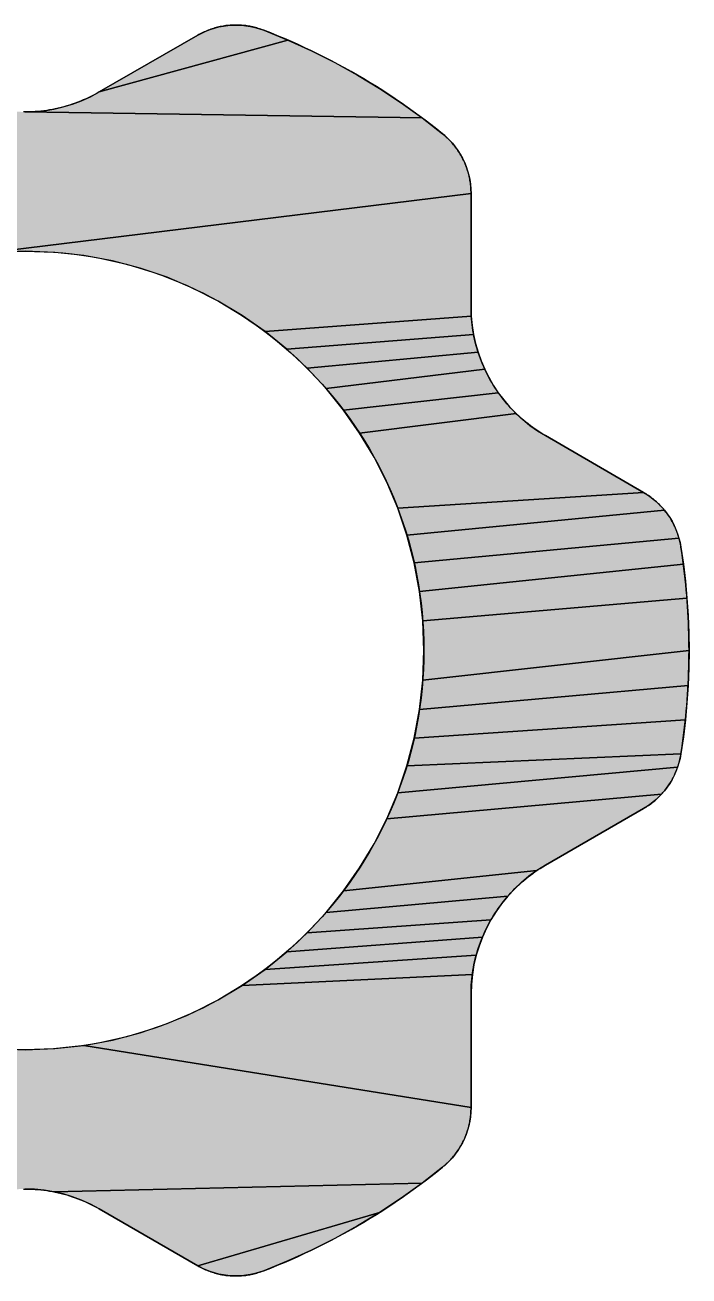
# Model space of a CAD drawing. Header units: millimetres. Extents: x 0 to 297, y 0 to 210.
# Drawn here: x 219.75 to 222.96, y 48.39 to 54.44 of the extents above; entities that cross this region are included whole.
import ezdxf

# ---------------------------------------------------------------- set-up
doc = ezdxf.new("R2010")
doc.units = ezdxf.units.MM
doc.header["$LTSCALE"] = 16.335
doc.layers.get('0').update_dxf_attribs({"linetype": 'CONTINUOUS'})

msp = doc.modelspace()

# ---------------------------------------------------------------- hatches: boundary and pattern name
at = {"linetype": 'CONTINUOUS'}
for points in [[(220.7715, 54.4383), (220.7934, 54.4373), (220.8153, 54.4351), (220.8371, 54.4315), (220.8588, 54.4267), (220.8802, 54.4205), (220.9013, 54.4131), (221.0185, 54.3653), (220.1054, 54.1144), (220.5816, 54.3889), (220.6013, 54.3995), (220.6215, 54.4088), (220.6421, 54.4169), (220.6631, 54.4237), (220.6844, 54.4292), (220.7059, 54.4334), (220.7277, 54.4363), (220.7495, 54.4379)], [(221.4625, 54.1308), (221.5669, 54.0619), (221.6683, 53.9891), (219.7455, 54.0178), (219.7921, 54.0193), (219.8385, 54.0238), (219.8846, 54.0314), (219.9303, 54.0419), (219.9754, 54.0555), (220.0197, 54.0721), (220.0631, 54.0917), (220.1054, 54.1144), (221.0185, 54.3653), (221.1333, 54.313), (221.2457, 54.2565), (221.3554, 54.1957)], [(219.7455, 54.0178), (221.6683, 53.9891), (221.7667, 53.9124), (221.7837, 53.8979), (221.7997, 53.8825), (221.8146, 53.8662), (221.8285, 53.8492), (221.8414, 53.8314), (221.8531, 53.8129), (221.8637, 53.7938), (221.8732, 53.7741), (221.8815, 53.7538), (221.8886, 53.7331), (221.8945, 53.7119), (221.8991, 53.6903), (221.9024, 53.6685), (221.9044, 53.6463), (221.9051, 53.6239), (219.4603, 53.3231), (217.586, 53.0752), (217.586, 53.6239), (217.5866, 53.6463), (217.5887, 53.6685), (217.592, 53.6903), (217.5966, 53.7119), (217.6025, 53.7331), (217.6096, 53.7538), (217.6179, 53.7741), (217.6274, 53.7938), (217.638, 53.8129), (217.6498, 53.8314), (217.6627, 53.8492), (217.6766, 53.8662), (217.6916, 53.8825), (217.7076, 53.8979), (217.7246, 53.9124), (217.823, 53.9891), (219.5157, 54.0555), (219.5608, 54.0419), (219.6064, 54.0314), (219.6526, 54.0238), (219.699, 54.0193)], [(219.7457, 53.344), (219.6016, 53.3387), (219.4603, 53.3231), (221.9051, 53.6239), (221.9051, 53.0752), (221.9065, 53.03), (220.9078, 52.9552), (220.7972, 53.0329), (220.681, 53.1027), (220.5598, 53.1645), (220.4338, 53.2178), (220.3034, 53.2623), (220.169, 53.2975), (220.031, 53.3231), (219.8898, 53.3387)], [(221.9107, 52.9854), (221.9177, 52.9414), (221.0126, 52.8703), (220.9078, 52.9552), (221.9065, 53.03)], [(221.9272, 52.8981), (221.9394, 52.8556), (221.1111, 52.7783), (221.0126, 52.8703), (221.9177, 52.9414)], [(221.9541, 52.8141), (221.9713, 52.7737), (221.2031, 52.6797), (221.1111, 52.7783), (221.9394, 52.8556)], [(222.0128, 52.6964), (222.0371, 52.6598), (221.288, 52.5749), (221.2031, 52.6797), (221.9713, 52.7737), (221.9909, 52.7344)], [(222.0921, 52.5912), (222.1228, 52.5595), (221.3656, 52.4643), (221.288, 52.5749), (222.0371, 52.6598), (222.0635, 52.6247)], [(222.2267, 52.4757), (222.2651, 52.4519), (222.7407, 52.1771), (221.5505, 52.1008), (221.4973, 52.2268), (221.4355, 52.3481), (221.3656, 52.4643), (222.1228, 52.5595), (222.1555, 52.5296), (222.1901, 52.5016)], [(222.827, 52.1082), (222.8414, 52.0917), (221.595, 51.9704), (221.5505, 52.1008), (222.7407, 52.1771), (222.7598, 52.1653), (222.7779, 52.1525), (222.7952, 52.1387), (222.8116, 52.1239)], [(222.9052, 51.9774), (222.9118, 51.9563), (221.6302, 51.8361), (221.595, 51.9704), (222.8414, 52.0917), (222.8548, 52.0744), (222.8671, 52.0563), (222.8783, 52.0375), (222.8885, 52.0181), (222.8974, 51.998)], [(222.9213, 51.9128), (222.9331, 51.8309), (221.6558, 51.6981), (221.6302, 51.8361), (222.9118, 51.9563), (222.9172, 51.9347)], [(222.9428, 51.7484), (222.9504, 51.6654), (221.6714, 51.5568), (221.6558, 51.6981), (222.9331, 51.8309)], [(222.9559, 51.5817), (222.9592, 51.4975), (222.9604, 51.4127), (221.6714, 51.2686), (221.6767, 51.4127), (221.6714, 51.5568), (222.9504, 51.6654)], [(222.9592, 51.3279), (222.9559, 51.2437), (221.6558, 51.1273), (221.6714, 51.2686), (222.9604, 51.4127)], [(222.9504, 51.1601), (222.9428, 51.0771), (221.6302, 50.9893), (221.6558, 51.1273), (222.9559, 51.2437)], [(222.9331, 50.9947), (222.9213, 50.9129), (221.595, 50.855), (221.6302, 50.9893), (222.9428, 51.0771)], [(222.9118, 50.8693), (222.9052, 50.8481), (221.5505, 50.7246), (221.595, 50.855), (222.9213, 50.9129), (222.9172, 50.8909)], [(222.8414, 50.7336), (222.827, 50.7171), (221.4973, 50.5986), (221.5505, 50.7246), (222.9052, 50.8481), (222.8974, 50.8275), (222.8885, 50.8074), (222.8783, 50.7879), (222.8671, 50.7691), (222.8548, 50.751)], [(222.7407, 50.6483), (222.2651, 50.3738), (222.2244, 50.3484), (221.288, 50.2505), (221.3656, 50.3611), (221.4355, 50.4773), (221.4973, 50.5986), (222.827, 50.7171), (222.8116, 50.7014), (222.7952, 50.6866), (222.7779, 50.6728), (222.7598, 50.66)], [(222.1149, 50.2582), (222.0829, 50.2239), (221.2031, 50.1457), (221.288, 50.2505), (222.2244, 50.3484), (222.1857, 50.3205), (222.1492, 50.2904)], [(222.0262, 50.1498), (222.0016, 50.1102), (221.1111, 50.0471), (221.2031, 50.1457), (222.0829, 50.2239), (222.0533, 50.1877)], [(221.9796, 50.0691), (221.9603, 50.0266), (221.0126, 49.9551), (221.1111, 50.0471), (222.0016, 50.1102)], [(221.9437, 49.9829), (221.93, 49.9381), (220.9078, 49.8702), (221.0126, 49.9551), (221.9603, 50.0266)], [(221.9193, 49.8923), (221.9114, 49.8456), (220.7972, 49.7925), (220.9078, 49.8702), (221.93, 49.9381)], [(221.9067, 49.7982), (221.9051, 49.7502), (221.9051, 49.2015), (220.031, 49.5023), (220.169, 49.5279), (220.3034, 49.5631), (220.4338, 49.6076), (220.5598, 49.6609), (220.681, 49.7227), (220.7972, 49.7925), (221.9114, 49.8456)], [(219.7457, 49.4814), (219.8898, 49.4867), (220.031, 49.5023), (221.9051, 49.2015), (221.9044, 49.1792), (221.9024, 49.157), (221.8991, 49.1352), (221.8945, 49.1136), (221.8886, 49.0925), (221.8815, 49.0717), (221.8732, 49.0514), (221.8637, 49.0317), (221.8531, 49.0126), (221.8414, 48.9941), (221.8285, 48.9763), (221.8146, 48.9592), (221.7997, 48.9429), (221.7837, 48.9275), (221.7667, 48.9129), (221.6683, 48.8363), (219.8846, 48.7941), (219.8385, 48.8017), (219.7921, 48.8062), (219.7455, 48.8077), (217.9243, 48.7635), (217.823, 48.8363), (217.7246, 48.9129), (217.7076, 48.9275), (217.6916, 48.9429), (217.6766, 48.9592), (217.6627, 48.9763), (217.6498, 48.9941), (217.638, 49.0126), (217.6274, 49.0317), (217.6179, 49.0514), (217.6096, 49.0717), (217.6025, 49.0925), (217.5966, 49.1136), (217.592, 49.1352), (217.5887, 49.157), (217.5866, 49.1792), (217.586, 49.2015), (218.8103, 49.7227), (218.9315, 49.6609), (219.0576, 49.6076), (219.1879, 49.5631), (219.3223, 49.5279), (219.4603, 49.5023), (219.6016, 49.4867)], [(219.8846, 48.7941), (221.6683, 48.8363), (221.5669, 48.7635), (221.4625, 48.6946), (220.5816, 48.4362), (220.1054, 48.7113), (220.0631, 48.7339), (220.0197, 48.7535), (219.9754, 48.77), (219.9303, 48.7836)], [(221.0185, 48.4601), (220.9013, 48.4123), (220.8802, 48.4049), (220.8588, 48.3987), (220.8371, 48.3939), (220.8153, 48.3903), (220.7934, 48.388), (220.7715, 48.387), (220.7495, 48.3874), (220.7277, 48.389), (220.7059, 48.3919), (220.6844, 48.396), (220.6631, 48.4015), (220.6421, 48.4083), (220.6215, 48.4163), (220.6013, 48.4256), (220.5816, 48.4362), (221.4625, 48.6946), (221.3554, 48.6297), (221.2457, 48.5689), (221.1333, 48.5124)]]:
    msp.add_hatch(color=7, dxfattribs=at).paths.add_polyline_path(points)

# ---------------------------------------------------------------- linework, layer by layer
at = {"color": 7, "linetype": 'CONTINUOUS'}
for p, q in [((220.5816, 54.3889), (220.1054, 54.1144)), ((221.9051, 53.0752), (221.9051, 53.6239)), ((222.7407, 52.1771), (222.2651, 52.4519)), ((222.2651, 50.3738), (222.7407, 50.6483)), ((221.9051, 49.2015), (221.9051, 49.7502)), ((220.1054, 48.7113), (220.5816, 48.4362))]:
    msp.add_line(p, q, dxfattribs=at)
for points in [[(220.7715, 54.4383), (220.7934, 54.4373), (220.8153, 54.4351), (220.8371, 54.4315), (220.8588, 54.4267), (220.8802, 54.4205), (220.9013, 54.4131), (221.0185, 54.3653), (220.1054, 54.1144), (220.5816, 54.3889), (220.6013, 54.3995), (220.6215, 54.4088), (220.6421, 54.4169), (220.6631, 54.4237), (220.6844, 54.4292), (220.7059, 54.4334), (220.7277, 54.4363), (220.7495, 54.4379), (220.7715, 54.4383)], [(220.9013, 54.4131), (220.8948, 54.4155), (220.8882, 54.4179), (220.8815, 54.4201), (220.8749, 54.4222), (220.8682, 54.4241), (220.8615, 54.426), (220.8547, 54.4277), (220.848, 54.4293), (220.8412, 54.4307), (220.8344, 54.432), (220.8276, 54.4332), (220.8208, 54.4343), (220.814, 54.4352), (220.8071, 54.4361), (220.8003, 54.4367), (220.7934, 54.4373), (220.7866, 54.4377), (220.7797, 54.4381), (220.7729, 54.4382), (220.766, 54.4383), (220.7591, 54.4382), (220.7523, 54.438), (220.7454, 54.4377), (220.7386, 54.4373), (220.7318, 54.4367), (220.725, 54.436), (220.7181, 54.4352), (220.7114, 54.4342), (220.7046, 54.4331), (220.6978, 54.4319), (220.6911, 54.4306), (220.6844, 54.4292), (220.6777, 54.4276), (220.6711, 54.4259), (220.6644, 54.424), (220.6578, 54.4221), (220.6513, 54.42), (220.6447, 54.4178), (220.6382, 54.4155), (220.6317, 54.413), (220.6253, 54.4104), (220.6189, 54.4077), (220.6126, 54.4049), (220.6063, 54.402), (220.6, 54.3989), (220.5938, 54.3957), (220.5877, 54.3923), (220.5816, 54.3889)], [(221.7667, 53.9124), (221.7389, 53.9347), (221.7109, 53.9567), (221.6825, 53.9783), (221.654, 53.9997), (221.6252, 54.0207), (221.5961, 54.0415), (221.5669, 54.0619), (221.5373, 54.082), (221.5076, 54.1017), (221.4776, 54.1212), (221.4474, 54.1403), (221.417, 54.1591), (221.3863, 54.1775), (221.3554, 54.1957), (221.3244, 54.2135), (221.293, 54.2309), (221.2615, 54.248), (221.2298, 54.2648), (221.1978, 54.2812), (221.1657, 54.2973), (221.1333, 54.313), (221.1008, 54.3284), (221.068, 54.3434), (221.0351, 54.3581), (221.0019, 54.3724), (220.9686, 54.3863), (220.9351, 54.3999), (220.9013, 54.4131)], [(221.4625, 54.1308), (221.5669, 54.0619), (221.6683, 53.9891), (219.7455, 54.0178), (219.7921, 54.0193), (219.8385, 54.0238), (219.8846, 54.0314), (219.9303, 54.0419), (219.9754, 54.0555), (220.0197, 54.0721), (220.0631, 54.0917), (220.1054, 54.1144), (221.0185, 54.3653), (221.1333, 54.313), (221.2457, 54.2565), (221.3554, 54.1957), (221.4625, 54.1308)], [(220.1054, 54.1144), (220.0927, 54.1072), (220.08, 54.1004), (220.0671, 54.0938), (220.0541, 54.0874), (220.0411, 54.0814), (220.0279, 54.0756), (220.0147, 54.0701), (220.0014, 54.0649), (219.988, 54.0599), (219.9745, 54.0552), (219.961, 54.0508), (219.9474, 54.0467), (219.9337, 54.0429), (219.92, 54.0393), (219.9062, 54.036), (219.8924, 54.0329), (219.8786, 54.0302), (219.8647, 54.0277), (219.8507, 54.0255), (219.8368, 54.0236), (219.8228, 54.0219), (219.8088, 54.0206), (219.7947, 54.0195), (219.7807, 54.0186), (219.7666, 54.0181), (219.7526, 54.0178), (219.7385, 54.0178)], [(219.7455, 54.0178), (221.6683, 53.9891), (221.7667, 53.9124), (221.7837, 53.8979), (221.7997, 53.8825), (221.8146, 53.8662), (221.8285, 53.8492), (221.8414, 53.8314), (221.8531, 53.8129), (221.8637, 53.7938), (221.8732, 53.7741), (221.8815, 53.7538), (221.8886, 53.7331), (221.8945, 53.7119), (221.8991, 53.6903), (221.9024, 53.6685), (221.9044, 53.6463), (221.9051, 53.6239), (219.4603, 53.3231)], [(221.9051, 53.6239), (221.9051, 53.6309), (221.9049, 53.6379), (221.9045, 53.6449), (221.9041, 53.6519), (221.9035, 53.6588), (221.9027, 53.6657), (221.9019, 53.6726), (221.9009, 53.6794), (221.8998, 53.6863), (221.8986, 53.6931), (221.8972, 53.6998), (221.8958, 53.7065), (221.8942, 53.7132), (221.8924, 53.7199), (221.8906, 53.7265), (221.8886, 53.7331), (221.8865, 53.7396), (221.8843, 53.7461), (221.882, 53.7525), (221.8796, 53.7589), (221.877, 53.7653), (221.8743, 53.7716), (221.8715, 53.7778), (221.8686, 53.784), (221.8656, 53.7901), (221.8625, 53.7962), (221.8592, 53.8022), (221.8559, 53.8082), (221.8524, 53.8141), (221.8488, 53.8199), (221.8452, 53.8257), (221.8414, 53.8314), (221.8375, 53.837), (221.8335, 53.8426), (221.8294, 53.8481), (221.8251, 53.8535), (221.8208, 53.8589), (221.8164, 53.8642), (221.8119, 53.8694), (221.8073, 53.8745), (221.8025, 53.8795), (221.7977, 53.8845), (221.7928, 53.8894), (221.7878, 53.8942), (221.7827, 53.8989), (221.7775, 53.9035), (221.7721, 53.908), (221.7667, 53.9124)], [(219.7457, 53.344), (219.6016, 53.3387), (219.4603, 53.3231), (221.9051, 53.6239), (221.9051, 53.0752), (221.9065, 53.03), (220.9078, 52.9552), (220.7972, 53.0329), (220.681, 53.1027), (220.5598, 53.1645), (220.4338, 53.2178), (220.3034, 53.2623), (220.169, 53.2975), (220.031, 53.3231), (219.8898, 53.3387), (219.7457, 53.344)], [(219.6994, 53.3435), (219.7457, 53.344)], [(219.7457, 53.344), (219.7919, 53.3435), (219.8379, 53.3419), (219.8836, 53.3392), (219.929, 53.3355), (219.9741, 53.3307), (220.0189, 53.3249), (220.0633, 53.318), (220.1075, 53.3102), (220.1512, 53.3014), (220.1946, 53.2916), (220.2377, 53.2808), (220.2803, 53.2691), (220.3225, 53.2564), (220.3644, 53.2428), (220.4058, 53.2282), (220.4468, 53.2128), (220.4873, 53.1965), (220.5273, 53.1793), (220.5669, 53.1612), (220.606, 53.1422), (220.6446, 53.1224), (220.6827, 53.1018), (220.7203, 53.0803), (220.7574, 53.0581), (220.7939, 53.035), (220.8298, 53.0111), (220.8652, 52.9865), (220.9, 52.9611), (220.9342, 52.935), (220.9678, 52.9081), (221.0008, 52.8805), (221.0331, 52.8522), (221.0648, 52.8231), (221.0959, 52.7934), (221.1263, 52.763), (221.156, 52.732), (221.185, 52.7003), (221.2133, 52.6679), (221.2409, 52.6349), (221.2678, 52.6013), (221.2939, 52.5671), (221.3193, 52.5323), (221.3439, 52.4969), (221.3678, 52.461), (221.3908, 52.4245), (221.4131, 52.3874), (221.4345, 52.3498), (221.4552, 52.3117), (221.475, 52.2731), (221.4939, 52.234), (221.512, 52.1944), (221.5292, 52.1543), (221.5455, 52.1138), (221.561, 52.0728), (221.5755, 52.0314), (221.5891, 51.9896), (221.6018, 51.9473), (221.6135, 51.9047), (221.6243, 51.8617), (221.6341, 51.8183), (221.6429, 51.7745), (221.6507, 51.7304), (221.6576, 51.6859), (221.6634, 51.6411), (221.6682, 51.596), (221.6719, 51.5506), (221.6746, 51.5049), (221.6762, 51.4589), (221.6767, 51.4127)], [(222.2651, 52.4519), (222.2526, 52.4593), (222.2403, 52.4669), (222.2281, 52.4747), (222.2162, 52.4828), (222.2044, 52.4911), (222.1928, 52.4996), (222.1815, 52.5083), (222.1703, 52.5172), (222.1593, 52.5263), (222.1485, 52.5356), (222.1379, 52.5451), (222.1276, 52.5548), (222.1174, 52.5648), (222.1074, 52.5748), (222.0977, 52.5851), (222.0882, 52.5956), (222.0789, 52.6062), (222.0698, 52.617), (222.0609, 52.628), (222.0523, 52.6391), (222.0438, 52.6504), (222.0356, 52.6618), (222.0277, 52.6735), (222.0199, 52.6852), (222.0124, 52.6971), (222.0051, 52.7092), (221.9981, 52.7213), (221.9913, 52.7337), (221.9847, 52.7461), (221.9784, 52.7587), (221.9724, 52.7714), (221.9665, 52.7842), (221.961, 52.7972), (221.9556, 52.8103), (221.9506, 52.8234), (221.9458, 52.8367), (221.9412, 52.8501), (221.9369, 52.8636), (221.9329, 52.8771), (221.9291, 52.8908), (221.9256, 52.9046), (221.9224, 52.9184), (221.9194, 52.9323), (221.9167, 52.9463), (221.9143, 52.9604), (221.9122, 52.9745), (221.9103, 52.9887), (221.9087, 53.003), (221.9074, 53.0173), (221.9064, 53.0317), (221.9057, 53.0462), (221.9053, 53.0606), (221.9051, 53.0752)], [(221.9107, 52.9854), (221.9177, 52.9414), (221.0126, 52.8703), (220.9078, 52.9552), (221.9065, 53.03), (221.9107, 52.9854)], [(221.9272, 52.8981), (221.9394, 52.8556), (221.1111, 52.7783), (221.0126, 52.8703), (221.9177, 52.9414), (221.9272, 52.8981)], [(221.9541, 52.8141), (221.9713, 52.7737), (221.2031, 52.6797), (221.1111, 52.7783), (221.9394, 52.8556), (221.9541, 52.8141)], [(222.0128, 52.6964), (222.0371, 52.6598), (221.288, 52.5749), (221.2031, 52.6797), (221.9713, 52.7737), (221.9909, 52.7344), (222.0128, 52.6964)], [(222.0921, 52.5912), (222.1228, 52.5595), (221.3656, 52.4643), (221.288, 52.5749), (222.0371, 52.6598), (222.0635, 52.6247), (222.0921, 52.5912)], [(222.2267, 52.4757), (222.2651, 52.4519), (222.7407, 52.1771), (221.5505, 52.1008), (221.4973, 52.2268), (221.4355, 52.3481), (221.3656, 52.4643), (222.1228, 52.5595), (222.1555, 52.5296), (222.1901, 52.5016), (222.2267, 52.4757)], [(222.827, 52.1082), (222.8414, 52.0917), (221.595, 51.9704), (221.5505, 52.1008), (222.7407, 52.1771), (222.7598, 52.1653), (222.7779, 52.1525), (222.7952, 52.1387), (222.8116, 52.1239), (222.827, 52.1082)], [(222.9213, 51.9128), (222.9201, 51.9197), (222.9189, 51.9265), (222.9175, 51.9334), (222.916, 51.9402), (222.9143, 51.9469), (222.9126, 51.9536), (222.9107, 51.9603), (222.9087, 51.9669), (222.9066, 51.9735), (222.9043, 51.98), (222.902, 51.9865), (222.8995, 51.9929), (222.8969, 51.9993), (222.8942, 52.0056), (222.8914, 52.0119), (222.8885, 52.0181), (222.8854, 52.0242), (222.8823, 52.0303), (222.879, 52.0363), (222.8756, 52.0423), (222.8721, 52.0481), (222.8685, 52.054), (222.8649, 52.0597), (222.8611, 52.0654), (222.8571, 52.071), (222.8531, 52.0766), (222.849, 52.082), (222.8448, 52.0874), (222.8405, 52.0927), (222.8361, 52.098), (222.8316, 52.1031), (222.827, 52.1082), (222.8223, 52.1132), (222.8175, 52.1181), (222.8126, 52.1229), (222.8076, 52.1277), (222.8025, 52.1323), (222.7973, 52.1369), (222.792, 52.1413), (222.7867, 52.1457), (222.7812, 52.15), (222.7757, 52.1542), (222.7701, 52.1583), (222.7644, 52.1622), (222.7586, 52.1661), (222.7527, 52.1699), (222.7468, 52.1736), (222.7407, 52.1771)], [(222.9052, 51.9774), (222.9118, 51.9563), (221.6302, 51.8361), (221.595, 51.9704), (222.8414, 52.0917), (222.8548, 52.0744), (222.8671, 52.0563), (222.8783, 52.0375), (222.8885, 52.0181), (222.8974, 51.998), (222.9052, 51.9774)], [(222.9213, 51.9128), (222.9331, 51.8309), (221.6558, 51.6981), (221.6302, 51.8361), (222.9118, 51.9563), (222.9172, 51.9347), (222.9213, 51.9128)], [(222.9604, 51.4127), (222.9603, 51.4395), (222.9599, 51.4663), (222.9594, 51.493), (222.9586, 51.5197), (222.9576, 51.5463), (222.9564, 51.5729), (222.9549, 51.5994), (222.9533, 51.6258), (222.9514, 51.6522), (222.9494, 51.6785), (222.9471, 51.7048), (222.9446, 51.731), (222.9419, 51.7571), (222.9389, 51.7832), (222.9358, 51.8093), (222.9325, 51.8352), (222.929, 51.8611), (222.9252, 51.887), (222.9213, 51.9128)], [(222.9428, 51.7484), (222.9504, 51.6654), (221.6714, 51.5568), (221.6558, 51.6981), (222.9331, 51.8309), (222.9428, 51.7484)], [(222.9559, 51.5817), (222.9592, 51.4975), (222.9604, 51.4127), (221.6714, 51.2686), (221.6767, 51.4127), (221.6714, 51.5568), (222.9504, 51.6654), (222.9559, 51.5817)], [(221.6767, 51.4127), (221.6762, 51.3665), (221.6746, 51.3205), (221.6719, 51.2748), (221.6682, 51.2294), (221.6634, 51.1843), (221.6576, 51.1395), (221.6507, 51.095), (221.6429, 51.0509), (221.6341, 51.0071), (221.6243, 50.9637), (221.6135, 50.9207), (221.6018, 50.8781), (221.5891, 50.8358), (221.5755, 50.794), (221.561, 50.7526), (221.5455, 50.7116), (221.5292, 50.6711), (221.512, 50.631), (221.4939, 50.5914), (221.475, 50.5523), (221.4552, 50.5137), (221.4345, 50.4756), (221.4131, 50.438), (221.3908, 50.4009), (221.3678, 50.3644), (221.3439, 50.3285), (221.3193, 50.2931), (221.2939, 50.2583), (221.2678, 50.2241), (221.2409, 50.1905), (221.2133, 50.1575), (221.185, 50.1251), (221.156, 50.0934), (221.1263, 50.0624), (221.0959, 50.032), (221.0648, 50.0023), (221.0331, 49.9732), (221.0008, 49.9449), (220.9678, 49.9173), (220.9342, 49.8904), (220.9, 49.8643), (220.8652, 49.8389), (220.8298, 49.8143), (220.7939, 49.7904), (220.7574, 49.7673), (220.7203, 49.7451), (220.6827, 49.7236), (220.6446, 49.703), (220.606, 49.6832), (220.5669, 49.6642), (220.5273, 49.6461), (220.4873, 49.6289), (220.4468, 49.6126), (220.4058, 49.5972), (220.3644, 49.5826), (220.3225, 49.569), (220.2803, 49.5563), (220.2377, 49.5446), (220.1946, 49.5338), (220.1512, 49.524), (220.1075, 49.5152), (220.0633, 49.5074), (220.0189, 49.5005), (219.9741, 49.4947), (219.929, 49.4899), (219.8836, 49.4862), (219.8379, 49.4835), (219.7919, 49.4819), (219.7457, 49.4814)], [(222.9592, 51.3279), (222.9559, 51.2437), (221.6558, 51.1273), (221.6714, 51.2686), (222.9604, 51.4127), (222.9592, 51.3279)], [(222.9213, 50.9129), (222.9252, 50.9387), (222.929, 50.9645), (222.9325, 50.9903), (222.9358, 51.0163), (222.9389, 51.0423), (222.9419, 51.0684), (222.9446, 51.0945), (222.9471, 51.1207), (222.9494, 51.1469), (222.9514, 51.1732), (222.9533, 51.1996), (222.9549, 51.226), (222.9564, 51.2525), (222.9576, 51.2791), (222.9586, 51.3057), (222.9594, 51.3324), (222.9599, 51.3591), (222.9603, 51.3859), (222.9604, 51.4127)], [(222.9504, 51.1601), (222.9428, 51.0771), (221.6302, 50.9893), (221.6558, 51.1273), (222.9559, 51.2437), (222.9504, 51.1601)], [(222.9331, 50.9947), (222.9213, 50.9129), (221.595, 50.855), (221.6302, 50.9893), (222.9428, 51.0771), (222.9331, 50.9947)], [(222.9118, 50.8693), (222.9052, 50.8481), (221.5505, 50.7246), (221.595, 50.855), (222.9213, 50.9129), (222.9172, 50.8909), (222.9118, 50.8693)], [(222.7407, 50.6483), (222.7466, 50.6517), (222.7525, 50.6553), (222.7582, 50.659), (222.7639, 50.6628), (222.7695, 50.6667), (222.775, 50.6706), (222.7805, 50.6747), (222.7858, 50.6789), (222.7911, 50.6831), (222.7962, 50.6875), (222.8013, 50.6919), (222.8063, 50.6965), (222.8112, 50.7011), (222.8161, 50.7058), (222.8208, 50.7106), (222.8254, 50.7154), (222.83, 50.7204), (222.8344, 50.7254), (222.8388, 50.7305), (222.8431, 50.7357), (222.8472, 50.7409), (222.8513, 50.7463), (222.8553, 50.7517), (222.8592, 50.7572), (222.8629, 50.7627), (222.8666, 50.7683), (222.8702, 50.774), (222.8736, 50.7797), (222.877, 50.7855), (222.8803, 50.7914), (222.8834, 50.7973), (222.8865, 50.8033), (222.8894, 50.8094), (222.8923, 50.8155), (222.895, 50.8217), (222.8976, 50.8279), (222.9001, 50.8341), (222.9025, 50.8405), (222.9048, 50.8468), (222.907, 50.8532), (222.909, 50.8597), (222.911, 50.8662), (222.9128, 50.8728), (222.9145, 50.8794), (222.9161, 50.886), (222.9176, 50.8927), (222.9189, 50.8994), (222.9202, 50.9061), (222.9213, 50.9129)], [(222.8414, 50.7336), (222.827, 50.7171), (221.4973, 50.5986), (221.5505, 50.7246), (222.9052, 50.8481), (222.8974, 50.8275), (222.8885, 50.8074), (222.8783, 50.7879), (222.8671, 50.7691), (222.8548, 50.751), (222.8414, 50.7336)], [(222.7407, 50.6483), (222.2651, 50.3738), (222.2244, 50.3484), (221.288, 50.2505), (221.3656, 50.3611), (221.4355, 50.4773), (221.4973, 50.5986), (222.827, 50.7171), (222.8116, 50.7014), (222.7952, 50.6866), (222.7779, 50.6728), (222.7598, 50.66), (222.7407, 50.6483)], [(222.1149, 50.2582), (222.0829, 50.2239), (221.2031, 50.1457), (221.288, 50.2505), (222.2244, 50.3484), (222.1857, 50.3205), (222.1492, 50.2904), (222.1149, 50.2582)], [(221.9051, 49.7502), (221.9053, 49.7648), (221.9057, 49.7793), (221.9064, 49.7937), (221.9074, 49.8081), (221.9087, 49.8225), (221.9103, 49.8367), (221.9122, 49.8509), (221.9143, 49.8651), (221.9167, 49.8792), (221.9194, 49.8932), (221.9224, 49.9071), (221.9256, 49.9209), (221.9291, 49.9347), (221.9329, 49.9484), (221.9369, 49.9619), (221.9412, 49.9754), (221.9458, 49.9888), (221.9506, 50.002), (221.9556, 50.0152), (221.961, 50.0283), (221.9665, 50.0412), (221.9724, 50.054), (221.9784, 50.0667), (221.9847, 50.0793), (221.9913, 50.0918), (221.9981, 50.1041), (222.0051, 50.1163), (222.0124, 50.1283), (222.0199, 50.1402), (222.0277, 50.152), (222.0356, 50.1636), (222.0438, 50.175), (222.0523, 50.1863), (222.0609, 50.1975), (222.0698, 50.2084), (222.0789, 50.2192), (222.0882, 50.2299), (222.0977, 50.2403), (222.1074, 50.2506), (222.1174, 50.2607), (222.1276, 50.2706), (222.1379, 50.2803), (222.1485, 50.2898), (222.1593, 50.2992), (222.1703, 50.3083), (222.1815, 50.3172), (222.1928, 50.326), (222.2044, 50.3345), (222.2162, 50.3428), (222.2281, 50.3509), (222.2403, 50.3587), (222.2526, 50.3664), (222.2651, 50.3738)], [(222.0262, 50.1498), (222.0016, 50.1102), (221.1111, 50.0471), (221.2031, 50.1457), (222.0829, 50.2239), (222.0533, 50.1877), (222.0262, 50.1498)], [(221.9796, 50.0691), (221.9603, 50.0266), (221.0126, 49.9551), (221.1111, 50.0471), (222.0016, 50.1102), (221.9796, 50.0691)], [(221.9437, 49.9829), (221.93, 49.9381), (220.9078, 49.8702), (221.0126, 49.9551), (221.9603, 50.0266), (221.9437, 49.9829)], [(221.9193, 49.8923), (221.9114, 49.8456), (220.7972, 49.7925), (220.9078, 49.8702), (221.93, 49.9381), (221.9193, 49.8923)], [(221.9067, 49.7982), (221.9051, 49.7502), (221.9051, 49.2015), (220.031, 49.5023), (220.169, 49.5279), (220.3034, 49.5631), (220.4338, 49.6076), (220.5598, 49.6609), (220.681, 49.7227), (220.7972, 49.7925), (221.9114, 49.8456), (221.9067, 49.7982)], [(219.7457, 49.4814), (219.8898, 49.4867), (220.031, 49.5023), (221.9051, 49.2015), (221.9044, 49.1792), (221.9024, 49.157), (221.8991, 49.1352), (221.8945, 49.1136), (221.8886, 49.0925), (221.8815, 49.0717), (221.8732, 49.0514), (221.8637, 49.0317), (221.8531, 49.0126), (221.8414, 48.9941), (221.8285, 48.9763), (221.8146, 48.9592), (221.7997, 48.9429), (221.7837, 48.9275), (221.7667, 48.9129), (221.6683, 48.8363), (219.8846, 48.7941), (219.8385, 48.8017), (219.7921, 48.8062), (219.7455, 48.8077)], [(219.6016, 49.4867), (219.7457, 49.4814)], [(219.7457, 49.4814), (219.6994, 49.4819)], [(221.7667, 48.9129), (221.7721, 48.9174), (221.7775, 48.9219), (221.7827, 48.9265), (221.7878, 48.9313), (221.7928, 48.9361), (221.7977, 48.9409), (221.8025, 48.9459), (221.8073, 48.9509), (221.8119, 48.9561), (221.8164, 48.9613), (221.8208, 48.9666), (221.8251, 48.9719), (221.8294, 48.9774), (221.8335, 48.9829), (221.8375, 48.9884), (221.8414, 48.9941), (221.8452, 48.9998), (221.8488, 49.0056), (221.8524, 49.0114), (221.8559, 49.0173), (221.8592, 49.0233), (221.8625, 49.0293), (221.8656, 49.0354), (221.8686, 49.0415), (221.8715, 49.0477), (221.8743, 49.054), (221.877, 49.0603), (221.8796, 49.0666), (221.882, 49.073), (221.8843, 49.0794), (221.8865, 49.0859), (221.8886, 49.0924), (221.8906, 49.099), (221.8924, 49.1056), (221.8942, 49.1123), (221.8958, 49.119), (221.8972, 49.1257), (221.8986, 49.1324), (221.8998, 49.1392), (221.9009, 49.1461), (221.9019, 49.1529), (221.9027, 49.1598), (221.9035, 49.1667), (221.9041, 49.1736), (221.9045, 49.1806), (221.9049, 49.1875), (221.9051, 49.1945), (221.9051, 49.2015)], [(220.9013, 48.4123), (220.9351, 48.4255), (220.9686, 48.4391), (221.0019, 48.453), (221.0351, 48.4673), (221.068, 48.482), (221.1008, 48.497), (221.1333, 48.5124), (221.1657, 48.5281), (221.1978, 48.5442), (221.2298, 48.5606), (221.2615, 48.5774), (221.293, 48.5945), (221.3244, 48.6119), (221.3554, 48.6297), (221.3863, 48.6479), (221.417, 48.6663), (221.4474, 48.6851), (221.4776, 48.7042), (221.5076, 48.7237), (221.5373, 48.7434), (221.5669, 48.7635), (221.5961, 48.7839), (221.6252, 48.8047), (221.654, 48.8257), (221.6825, 48.8471), (221.7109, 48.8687), (221.7389, 48.8907), (221.7667, 48.9129)], [(219.8846, 48.7941), (221.6683, 48.8363), (221.5669, 48.7635), (221.4625, 48.6946), (220.5816, 48.4362), (220.1054, 48.7113), (220.0631, 48.7339), (220.0197, 48.7535), (219.9754, 48.77), (219.9303, 48.7836), (219.8846, 48.7941)], [(219.7385, 48.8077), (219.7526, 48.8077), (219.7666, 48.8074), (219.7807, 48.8068), (219.7947, 48.806), (219.8088, 48.8049), (219.8228, 48.8035), (219.8368, 48.8019), (219.8507, 48.8), (219.8647, 48.7978), (219.8786, 48.7953), (219.8924, 48.7926), (219.9062, 48.7895), (219.92, 48.7862), (219.9337, 48.7827), (219.9474, 48.7788), (219.961, 48.7747), (219.9745, 48.7703), (219.988, 48.7657), (220.0014, 48.7607), (220.0147, 48.7555), (220.0279, 48.75), (220.0411, 48.7442), (220.0541, 48.7382), (220.0671, 48.7319), (220.08, 48.7253), (220.0927, 48.7184), (220.1054, 48.7113)], [(221.0185, 48.4601), (220.9013, 48.4123), (220.8802, 48.4049), (220.8588, 48.3987), (220.8371, 48.3939), (220.8153, 48.3903), (220.7934, 48.388), (220.7715, 48.387), (220.7495, 48.3874), (220.7277, 48.389), (220.7059, 48.3919), (220.6844, 48.396), (220.6631, 48.4015), (220.6421, 48.4083), (220.6215, 48.4163), (220.6013, 48.4256), (220.5816, 48.4362), (221.4625, 48.6946), (221.3554, 48.6297), (221.2457, 48.5689), (221.1333, 48.5124), (221.0185, 48.4601)], [(220.5816, 48.4362), (220.5877, 48.4328), (220.5938, 48.4294), (220.6, 48.4262), (220.6063, 48.4232), (220.6126, 48.4202), (220.6189, 48.4174), (220.6253, 48.4147), (220.6317, 48.4121), (220.6382, 48.4097), (220.6447, 48.4073), (220.6513, 48.4051), (220.6578, 48.4031), (220.6644, 48.4011), (220.6711, 48.3993), (220.6777, 48.3976), (220.6844, 48.396), (220.6911, 48.3946), (220.6978, 48.3933), (220.7046, 48.3921), (220.7114, 48.391), (220.7181, 48.3901), (220.725, 48.3892), (220.7318, 48.3886), (220.7386, 48.388), (220.7454, 48.3876), (220.7523, 48.3872), (220.7591, 48.3871), (220.766, 48.387), (220.7729, 48.3871), (220.7797, 48.3873), (220.7866, 48.3876), (220.7934, 48.388), (220.8003, 48.3886), (220.8071, 48.3893), (220.814, 48.3901), (220.8208, 48.3911), (220.8276, 48.3921), (220.8344, 48.3933), (220.8412, 48.3947), (220.848, 48.3961), (220.8547, 48.3977), (220.8615, 48.3994), (220.8682, 48.4013), (220.8749, 48.4032), (220.8815, 48.4053), (220.8882, 48.4075), (220.8948, 48.4099), (220.9013, 48.4123)]]:
    msp.add_lwpolyline(points, dxfattribs=at)

doc.saveas('drawing.dxf')
